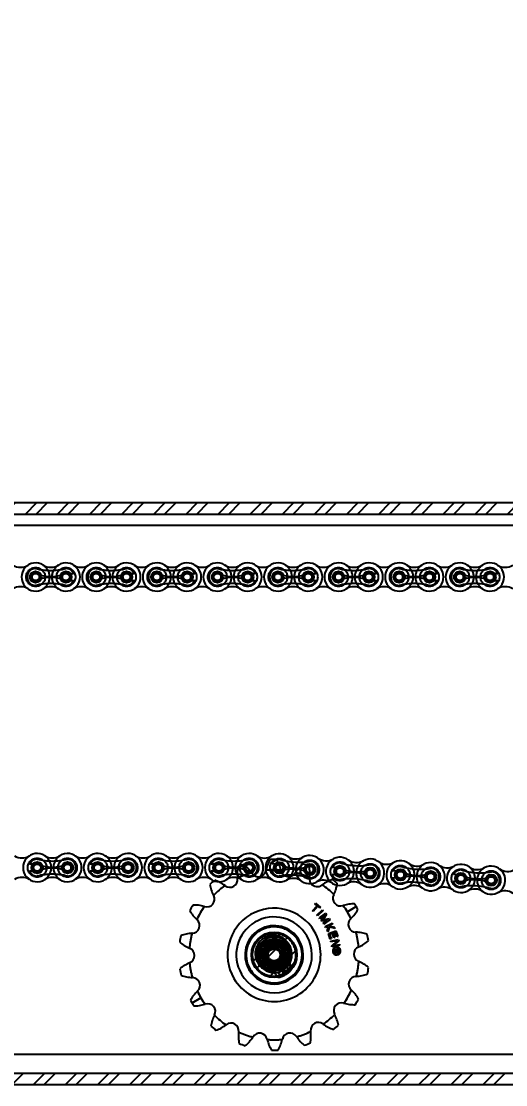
# Model space of a CAD drawing. Header units: metres. Extents: x 0 to 21025, y 0 to 14850.
# Drawn here: x 5934.5 to 6137.6, y 6190.9 to 6636.7 of the extents above; entities that cross this region are included whole.
import ezdxf

# ---------------------------------------------------------------- set-up
doc = ezdxf.new("R2010")
doc.units = ezdxf.units.M
doc.header["$LTSCALE"] = 25
doc.linetypes.add('HIDDEN2', pattern=[4.7625, 3.175, -1.5875])
for name, color, linetype in [('18_COTAS', 7, 'Continuous'), ('SDM', 7, 'Continuous'), ('SHA', 7, 'Continuous'), ('SL4', 4, 'Continuous'), ('ST1', 7, 'HIDDEN2')]:
    doc.layers.add(name, color=color, linetype=linetype)
doc.styles.add('ROMANS', font='ROMANS.SHX')
doc.dimstyles.new('25___1-25', dxfattribs={"dimscale": 25, "dimtxt": 2.5, "dimasz": 2, "dimexe": 1.5, "dimexo": 1, "dimgap": 0.5, "dimtad": 1, "dimzin": 12, "dimtxsty": 'ROMANS', "dimcen": 0, "dimclrd": 256, "dimclre": 256, "dimclrt": 3, "dimazin": 3, "dimtfac": 1, "dimtmove": 0, "dimatfit": 0, "dimfxl": 1, "dimlwd": -1, "dimlwe": -1, "dimarcsym": 0})
pattern_1 = [(45, (-2913.5705, 2928.034), (-6.735192, 6.735192), []), (45, (-2909.08, 2928.034), (-6.735192, 6.735192), [])]

# ---------------------------------------------------------------- blocks, each defined once
blk = doc.blocks.new('*D13')
at = {"layer": '18_COTAS', "transparency": 16777216}
for p, q in [((2083.56, 6357.87), (2083.56, 7037.95)), ((6382.51, 6357.87), (6382.51, 7037.95)), ((2133.56, 7000.45), (6332.51, 7000.45))]:
    blk.add_line(p, q, dxfattribs=at)
for points in [[(2133.56, 7008.78), (2133.56, 6992.11), (2083.56, 7000.45)], [(6332.51, 7008.78), (6332.51, 6992.11), (6382.51, 7000.45)]]:
    blk.add_solid(points, dxfattribs=at)
at = {"layer": 'Defpoints', "color": 0, "transparency": 16777216}
for p in [(6382.51, 7000.45), (2083.56, 6332.87), (6382.51, 6332.87)]:
    blk.add_point(p, dxfattribs=at)
at = {"layer": '18_COTAS', "color": 3, "transparency": 16777216, "insert": (4233.04, 7050.15), "char_height": 62.5, "attachment_point": 5, "style": 'ROMANS'}
blk.add_mtext('4298,95', dxfattribs=at)

msp = doc.modelspace()

# ---------------------------------------------------------------- hatches: boundary and pattern name
at = {"layer": 'SHA'}
h = msp.add_hatch(dxfattribs=at)
h.set_pattern_fill('ANSI32', color=256, style=0)
h.set_pattern_definition(pattern_1)
h.paths.add_polyline_path([(6540.514, 6434.865), (5540.514, 6434.865), (5540.514, 6430.103), (6540.514, 6430.103)], flags=0)
h = msp.add_hatch(dxfattribs=at)
h.set_pattern_fill('ANSI32', color=256, style=0)
h.set_pattern_definition(pattern_1)
edge = h.paths.add_edge_path(flags=0)
edge.add_arc((6040.514, 6245.305), 9.525, 0, 360)
h = msp.add_hatch(dxfattribs=at)
h.set_pattern_fill('ANSI32', color=256, style=0)
h.set_pattern_definition(pattern_1)
h.paths.add_polyline_path([(5540.514, 6190.865), (6540.514, 6190.865), (6540.514, 6195.628), (5540.514, 6195.628)], flags=0)

# ---------------------------------------------------------------- linework, layer by layer
at = {"layer": 'SL4'}
for p, q in [((5540.514, 6434.865), (6540.514, 6434.865)), ((5540.514, 6430.103), (6540.514, 6430.103)), ((6203.892, 6425.34), (5540.514, 6425.34)), ((6025.409, 6277.55), (6025.177, 6277.44)), ((6056.568, 6263.721), (6058.516, 6265.917)), ((6056.868, 6263.455), (6056.568, 6263.721)), ((6058.816, 6265.651), (6056.868, 6263.455)), ((6057.641, 6266.692), (6057.913, 6266.999)), ((6058.516, 6265.917), (6057.641, 6266.692)), ((6057.913, 6266.999), (6059.961, 6265.184)), ((6058.387, 6261.962), (6060.854, 6264.222)), ((6061.125, 6263.926), (6058.658, 6261.666)), ((6059.689, 6264.877), (6058.816, 6265.651)), ((6059.961, 6265.184), (6059.689, 6264.877)), ((6060.854, 6264.222), (6061.125, 6263.926)), ((6071.221, 6263.332), (6074.958, 6265.525)), ((6058.658, 6261.666), (6058.387, 6261.962)), ((6059.487, 6260.774), (6062.21, 6262.719)), ((6059.72, 6260.448), (6059.487, 6260.774)), ((6061.569, 6261.766), (6059.72, 6260.448)), ((6060.384, 6259.518), (6061.569, 6261.766)), ((6060.41, 6259.482), (6060.384, 6259.518)), ((6062.921, 6259.872), (6060.41, 6259.482)), ((6061.074, 6258.552), (6062.921, 6259.872)), ((6062.444, 6262.391), (6061.12, 6260.016)), ((6061.12, 6260.016), (6063.796, 6260.497)), ((6064.027, 6260.174), (6061.304, 6258.229)), ((6062.21, 6262.719), (6062.444, 6262.391)), ((6063.796, 6260.497), (6064.027, 6260.174)), ((6061.304, 6258.229), (6061.074, 6258.552)), ((6061.914, 6257.154), (6064.918, 6258.627)), ((6062.09, 6256.794), (6061.914, 6257.154)), ((6063.075, 6257.277), (6062.09, 6256.794)), ((6062.776, 6255.394), (6063.341, 6257.199)), ((6062.995, 6254.947), (6062.776, 6255.394)), ((6063.67, 6257.102), (6062.995, 6254.947)), ((6063.341, 6257.199), (6063.075, 6257.277)), ((6063.283, 6254.245), (6066.454, 6255.31)), ((6065.094, 6258.267), (6063.564, 6257.517)), ((6063.564, 6257.517), (6065.78, 6256.867)), ((6065.999, 6256.42), (6063.67, 6257.102)), ((6064.918, 6258.627), (6065.094, 6258.267)), ((6066.193, 6254.799), (6065.253, 6254.483)), ((6065.78, 6256.867), (6065.999, 6256.42)), ((6066.848, 6252.849), (6066.193, 6254.799)), ((6066.454, 6255.31), (6067.237, 6252.98)), ((6051.048, 6251.489), (6050.627, 6251.242)), ((6064.065, 6251.915), (6063.283, 6254.245)), ((6064.864, 6254.352), (6063.8, 6253.995)), ((6063.8, 6253.995), (6064.454, 6252.046)), ((6064.454, 6252.046), (6064.065, 6251.915)), ((6064.281, 6251.092), (6067.567, 6251.718)), ((6064.356, 6250.698), (6064.281, 6251.092)), ((6067.007, 6251.203), (6064.356, 6250.698)), ((6064.656, 6249.124), (6067.007, 6251.203)), ((6065.518, 6252.403), (6064.864, 6254.352)), ((6067.656, 6251.255), (6065.232, 6249.18)), ((6065.253, 6254.483), (6065.907, 6252.534)), ((6065.907, 6252.534), (6065.518, 6252.403)), ((6067.237, 6252.98), (6066.848, 6252.849)), ((6067.567, 6251.718), (6067.656, 6251.255)), ((6064.741, 6248.678), (6064.656, 6249.124)), ((6068.027, 6249.307), (6064.741, 6248.678)), ((6065.232, 6249.18), (6067.952, 6249.701)), ((6065.728, 6247.48), (6067.677, 6247.654)), ((6065.757, 6247.152), (6065.728, 6247.48)), ((6066.595, 6247.227), (6065.757, 6247.152)), ((6065.786, 6246.442), (6066.619, 6246.958)), ((6065.821, 6246.045), (6065.786, 6246.442)), ((6066.696, 6246.587), (6065.821, 6246.045)), ((6066.619, 6246.958), (6066.595, 6247.227)), ((6067.394, 6247.31), (6066.906, 6247.266)), ((6066.906, 6247.266), (6066.945, 6246.825)), ((6067.207, 6246.602), (6067.235, 6246.291)), ((6067.243, 6246.292), (6067.216, 6246.603)), ((6067.433, 6246.875), (6067.394, 6247.31)), ((6067.677, 6247.654), (6067.741, 6246.929)), ((6067.952, 6249.701), (6068.027, 6249.307)), ((6030.402, 6239.369), (6029.98, 6239.121)), ((6006.071, 6225.085), (6009.807, 6227.279)), ((5540.514, 6203.628), (6540.514, 6203.628)), ((6540.514, 6195.628), (5540.514, 6195.628)), ((6540.514, 6190.865), (5540.514, 6190.865))]:
    msp.add_line(p, q, dxfattribs=at)
for centre, radius in [((5940.528, 6403.705), 2.398), ((5953.228, 6403.705), 2.398), ((5965.928, 6403.705), 2.398), ((5978.628, 6403.705), 2.398), ((5991.328, 6403.705), 2.399), ((6004.028, 6403.705), 2.399), ((6016.728, 6403.705), 2.399), ((6029.428, 6403.705), 2.399), ((6042.128, 6403.705), 2.398), ((6054.828, 6403.705), 2.398), ((6067.528, 6403.705), 2.398), ((6080.228, 6403.705), 2.398), ((6092.928, 6403.705), 2.399), ((6105.628, 6403.705), 2.398), ((6118.328, 6403.705), 2.399), ((6131.028, 6403.705), 2.399), ((5941.167, 6281.87), 2.398), ((5953.867, 6281.87), 2.398), ((5966.567, 6281.87), 2.398), ((5979.267, 6281.87), 2.399), ((5991.967, 6281.87), 2.399), ((6004.667, 6281.87), 2.398), ((6017.367, 6281.87), 2.398), ((6030.067, 6281.87), 2.399), ((6042.767, 6281.801), 2.398), ((6055.445, 6281.059), 2.398), ((6068.124, 6280.316), 2.399), ((6080.802, 6279.574), 2.398), ((6093.48, 6278.831), 2.398), ((6106.158, 6278.089), 2.398), ((6118.837, 6277.346), 2.398), ((6131.515, 6276.604), 2.398), ((6040.514, 6245.305), 9.525)]:
    msp.add_circle(centre, radius, dxfattribs=at)
for centre, radius, start, end in [((5934.178, 6413.698), 5.92, 237.56669, 302.43331), ((5940.528, 6403.705), 5.92, 57.56669, 302.43331), ((5946.878, 6413.698), 5.92, 237.56669, 302.43331), ((5953.228, 6403.705), 5.92, 237.56669, 122.43331), ((5959.578, 6413.698), 5.92, 237.56669, 302.43331), ((5965.928, 6403.705), 5.92, 57.56669, 302.43331), ((5972.278, 6413.698), 5.92, 237.56669, 302.43331), ((5978.628, 6403.705), 5.92, 237.56669, 122.43331), ((5984.978, 6413.698), 5.92, 237.56669, 302.43331), ((5991.328, 6403.705), 5.92, 57.56669, 302.43331), ((5997.678, 6413.698), 5.92, 237.56669, 302.43331), ((6004.028, 6403.705), 5.92, 237.56669, 122.43331), ((6010.378, 6413.698), 5.92, 237.56669, 302.43331), ((6016.728, 6403.705), 5.92, 57.56669, 302.43331), ((6023.078, 6413.698), 5.92, 237.56669, 302.43331), ((6029.428, 6403.705), 5.92, 237.56669, 122.43331), ((6035.778, 6413.698), 5.92, 237.56669, 302.43331), ((6042.128, 6403.705), 5.92, 57.56669, 302.43331), ((6048.478, 6413.698), 5.92, 237.56669, 302.43331), ((6054.828, 6403.705), 5.92, 237.56669, 122.43331), ((6061.178, 6413.698), 5.92, 237.56669, 302.43331), ((6067.528, 6403.705), 5.92, 57.56669, 302.43331), ((6073.878, 6413.698), 5.92, 237.56669, 302.43331), ((6080.228, 6403.705), 5.92, 237.56669, 122.43331), ((6086.578, 6413.698), 5.92, 237.56669, 302.43331), ((6092.928, 6403.705), 5.92, 57.56669, 302.43331), ((6099.278, 6413.698), 5.92, 237.56669, 302.43331), ((6105.628, 6403.705), 5.92, 237.56669, 122.43331), ((6111.978, 6413.698), 5.92, 237.56669, 302.43331), ((6118.328, 6403.705), 5.92, 57.56669, 302.43331), ((6124.678, 6413.698), 5.92, 237.56669, 302.43331), ((6131.028, 6403.705), 5.92, 237.56669, 122.43331), ((6137.378, 6413.698), 5.92, 237.56669, 302.43331), ((5934.178, 6393.712), 5.92, 57.56669, 122.43331), ((5946.878, 6393.712), 5.92, 57.56669, 122.43331), ((5959.578, 6393.712), 5.92, 57.56669, 122.43331), ((5972.278, 6393.712), 5.92, 57.56669, 122.43331), ((5984.978, 6393.712), 5.92, 57.56669, 122.43331), ((5997.678, 6393.712), 5.92, 57.56669, 122.43331), ((6010.378, 6393.712), 5.92, 57.56669, 122.43331), ((6023.078, 6393.712), 5.92, 57.56669, 122.43331), ((6035.778, 6393.712), 5.92, 57.56669, 122.43331), ((6048.478, 6393.712), 5.92, 57.56669, 122.43331), ((6061.178, 6393.712), 5.92, 57.56669, 122.43331), ((6073.878, 6393.712), 5.92, 57.56669, 122.43331), ((6086.578, 6393.712), 5.92, 57.56669, 122.43331), ((6099.278, 6393.712), 5.92, 57.56669, 122.43331), ((6111.978, 6393.712), 5.92, 57.56669, 122.43331), ((6124.678, 6393.712), 5.92, 57.56669, 122.43331), ((6137.378, 6393.712), 5.92, 57.56669, 122.43331), ((5934.817, 6291.863), 5.92, 237.56669, 302.43331), ((5941.167, 6281.87), 5.92, 57.56669, 302.43331), ((5947.517, 6291.863), 5.92, 237.56669, 302.43331), ((5953.867, 6281.87), 5.92, 237.56669, 122.43331), ((5960.217, 6291.863), 5.92, 237.56669, 302.43331), ((5966.567, 6281.87), 5.92, 57.56669, 302.43331), ((5972.917, 6291.863), 5.92, 237.56669, 302.43331), ((5979.267, 6281.87), 5.92, 237.56669, 122.43331), ((5985.617, 6291.863), 5.92, 237.56669, 302.43331), ((5991.967, 6281.87), 5.92, 57.56669, 302.43331), ((5998.317, 6291.863), 5.92, 237.56669, 302.43331), ((6004.667, 6281.87), 5.92, 237.56669, 122.43331), ((6011.017, 6291.863), 5.92, 237.56669, 302.43331), ((6017.367, 6281.87), 5.92, 57.56669, 302.43331), ((6023.717, 6291.863), 5.92, 237.56669, 302.43331), ((6030.067, 6281.87), 5.92, 237.56669, 122.43331), ((6036.472, 6291.829), 5.92, 237.25409, 302.12071), ((6042.767, 6281.801), 5.92, 54.21502, 299.08164), ((6049.69, 6291.406), 5.92, 234.21502, 299.08164), ((6055.445, 6281.059), 5.92, 234.21502, 119.08164), ((6062.369, 6290.663), 5.92, 234.21502, 299.08164), ((6068.124, 6280.316), 5.92, 54.21502, 299.08164), ((6075.047, 6289.921), 5.92, 234.21502, 299.08164), ((6080.802, 6279.574), 5.92, 234.21502, 119.08164), ((6087.725, 6289.178), 5.92, 234.21502, 299.08164), ((6093.48, 6278.831), 5.92, 54.21502, 299.08164), ((6100.404, 6288.436), 5.92, 234.21502, 299.08164), ((6106.158, 6278.089), 5.92, 234.21502, 119.08164), ((6113.082, 6287.693), 5.92, 234.21502, 299.08164), ((6118.837, 6277.346), 5.92, 54.21502, 299.08164), ((6125.76, 6286.951), 5.92, 234.21502, 299.08164), ((6131.515, 6276.604), 5.92, 234.21502, 119.08164), ((6138.438, 6286.208), 5.92, 234.21502, 299.08164), ((5934.817, 6271.877), 5.92, 57.56669, 122.43331), ((5947.517, 6271.877), 5.92, 57.56669, 122.43331), ((5960.217, 6271.877), 5.92, 57.56669, 122.43331), ((5972.917, 6271.877), 5.92, 57.56669, 122.43331), ((5985.617, 6271.877), 5.92, 57.56669, 122.43331), ((5998.317, 6271.877), 5.92, 57.56669, 122.43331), ((6011.017, 6271.877), 5.92, 57.56669, 122.43331), ((6021.987, 6276.866), 3.238, 232.91482, 7.91482), ((6023.717, 6271.877), 5.92, 57.56669, 122.43331), ((6040.437, 6279.431), 15.39, 187.43251, 187.91482), ((6036.363, 6271.843), 5.92, 57.25409, 122.12071), ((6048.522, 6271.454), 5.92, 54.21502, 119.08164), ((6040.514, 6245.305), 39.94, 129.07939, 132.38278), ((6040.514, 6245.305), 35.607, 125.31548, 135.51416), ((6010.754, 6262.005), 15.39, 52.91482, 53.39713), ((6058.583, 6277.131), 3.238, 217.36996, 307.91482), ((6061.2, 6270.711), 5.92, 54.21502, 119.08164), ((6070.03, 6262.435), 15.39, 127.43251, 127.91482), ((6040.514, 6245.305), 35.607, 45.31548, 55.51416), ((6073.879, 6269.969), 5.92, 54.21502, 119.08164), ((6086.557, 6269.226), 5.92, 54.21502, 119.08164), ((6099.235, 6268.484), 5.92, 54.21502, 119.08164), ((6111.913, 6267.741), 5.92, 54.21502, 119.08164), ((6124.592, 6266.999), 5.92, 54.21502, 119.08164), ((6012.31, 6268.626), 3.238, 252.91482, 27.91482), ((6028.77, 6277.347), 15.39, 207.43251, 207.91482), ((6068.378, 6269.032), 3.238, 152.91482, 287.91482), ((6051.793, 6277.514), 15.39, 332.91482, 333.39713), ((6137.27, 6266.256), 5.92, 54.21502, 119.08164), ((6040.514, 6245.305), 39.94, 148.44686, 152.38278), ((6040.514, 6245.305), 35.607, 145.31548, 155.51416), ((6006.837, 6250.82), 15.39, 72.91482, 73.39713), ((6040.514, 6245.305), 19.544, 30.41482, 210.41482), ((6074.108, 6251.307), 15.39, 107.43251, 107.91482), ((6040.514, 6245.305), 35.607, 30.41482, 35.51416), ((6040.514, 6245.305), 39.94, 30.41482, 32.38278), ((6040.514, 6245.305), 39.94, 28.44686, 30.41482), ((6006.034, 6257.573), 3.238, 272.91482, 47.91482), ((6018.52, 6271.398), 15.39, 227.43251, 227.91482), ((6040.514, 6245.305), 15.879, 30.41482, 210.41482), ((6040.514, 6245.305), 35.607, 25.31548, 30.41482), ((6074.813, 6258.071), 3.238, 132.91482, 267.91482), ((6062.128, 6271.714), 15.39, 312.91482, 313.39713), ((6040.514, 6245.305), 19.544, 210.41482, 30.41482), ((6040.514, 6245.305), 12.215, 30.41482, 210.41482), ((6040.514, 6245.305), 11.726, 30.41482, 210.41482), ((6074.135, 6239.455), 15.39, 87.43251, 87.91482), ((6040.514, 6245.305), 35.607, 5.31548, 15.51416), ((6040.514, 6245.305), 39.94, 168.44686, 172.38278), ((6040.514, 6245.305), 35.607, 165.31548, 175.51416), ((6006.982, 6238.969), 15.39, 92.91482, 93.39713), ((6040.514, 6245.305), 15.879, 210.41482, 30.41482), ((6040.514, 6245.305), 12.215, 210.41482, 30.41482), ((6040.514, 6245.305), 11.726, 210.41482, 30.41482), ((6040.514, 6245.305), 39.94, 8.44686, 12.38278), ((6010.922, 6262.302), 15.39, 247.43251, 247.91482), ((6003.918, 6245.04), 3.238, 292.91482, 67.91482), ((6066.738, 6246.924), 1.673, 120.41482, 300.41482), ((6066.738, 6246.924), 1.339, 120.41482, 300.41482), ((6066.738, 6246.924), 1.673, 300.41482, 120.41482), ((6066.738, 6246.924), 1.339, 300.41482, 120.41482), ((6067.189, 6246.847), 0.558, 207.79535, 274.64467), ((6067.189, 6246.847), 0.245, 185.11029, 274.05708), ((6067.189, 6246.847), 0.245, 276.11159, 6.44141), ((6067.189, 6246.847), 0.558, 275.54053, 8.48936), ((6077.11, 6245.57), 3.238, 112.91482, 247.91482), ((6069.857, 6262.729), 15.39, 292.91482, 293.39713), ((6011.171, 6227.882), 15.39, 112.91482, 113.39713), ((6040.514, 6245.305), 35.607, 185.31548, 195.51416), ((6040.514, 6245.305), 35.607, 345.31548, 355.51416), ((6070.106, 6228.309), 15.39, 67.43251, 67.91482), ((6040.514, 6245.305), 39.94, 188.44686, 192.38278), ((6040.514, 6245.305), 39.94, 348.44686, 352.38278), ((6006.893, 6251.156), 15.39, 267.43251, 267.91482), ((6006.216, 6232.54), 3.238, 312.91482, 87.91482), ((6074.994, 6233.038), 3.238, 92.91482, 227.91482), ((6074.047, 6251.642), 15.39, 272.91482, 273.39713), ((6018.9, 6218.897), 15.39, 132.91482, 133.39713), ((6040.514, 6245.305), 35.607, 205.31548, 210.41482), ((6040.514, 6245.305), 35.607, 325.31548, 335.51416), ((6062.509, 6219.213), 15.39, 47.43251, 47.91482), ((6040.514, 6245.305), 39.94, 208.44686, 210.41482), ((6040.514, 6245.305), 39.94, 210.41482, 212.38278), ((6040.514, 6245.305), 35.607, 210.41482, 215.51416), ((6006.92, 6239.304), 15.39, 287.43251, 287.91482), ((6012.65, 6221.579), 3.238, 332.91482, 107.91482), ((6068.719, 6221.985), 3.238, 72.91482, 207.91482), ((6074.192, 6239.791), 15.39, 252.91482, 253.39713), ((6040.514, 6245.305), 39.94, 328.44686, 332.38278), ((6029.236, 6213.097), 15.39, 152.91482, 153.39713), ((6040.514, 6245.305), 35.607, 225.31548, 235.51416), ((6040.514, 6245.305), 35.607, 305.31548, 315.51416), ((6052.258, 6213.264), 15.39, 27.43251, 27.91482), ((6040.514, 6245.305), 39.94, 228.44686, 232.38278), ((6010.999, 6228.176), 15.39, 307.43251, 307.91482), ((6022.446, 6213.48), 3.238, 352.91482, 127.91482), ((6059.042, 6213.745), 3.238, 52.91482, 187.91482), ((6070.275, 6228.605), 15.39, 232.91482, 233.39713), ((6040.514, 6245.305), 39.94, 308.44686, 312.38278), ((6040.932, 6211.182), 15.39, 172.91482, 173.39713), ((6040.514, 6245.305), 35.607, 245.31548, 255.51416), ((6018.637, 6219.114), 15.39, 327.43251, 327.91482), ((6034.42, 6209.219), 3.238, 12.91482, 147.91482), ((6028.914, 6213.211), 15.39, 347.43251, 347.91482), ((6047.13, 6209.311), 3.238, 32.91482, 167.91482), ((6062.768, 6219.434), 15.39, 212.91482, 213.39713), ((6040.514, 6245.305), 35.607, 285.31548, 295.51416), ((6040.591, 6211.18), 15.39, 7.43251, 7.91482), ((6040.514, 6245.305), 39.94, 248.44686, 252.38278), ((6052.577, 6213.383), 15.39, 192.91482, 193.39713), ((6040.514, 6245.305), 35.607, 265.31548, 275.51416), ((6040.514, 6245.305), 39.94, 288.44686, 292.38278), ((6040.514, 6245.305), 39.94, 268.44686, 272.38278)]:
    msp.add_arc(centre, radius, start, end, dxfattribs=at)
for points, knots in [([(6013.591, 6274.807), (6013.751, 6274.032), (6014.07, 6272.483), (6014.764, 6270.999), (6015.111, 6270.257)], [0, 0, 0, 0, 0.5001333, 1, 1, 1, 1]), ([(6019.93, 6274.36), (6019.258, 6274.833), (6018.298, 6275.507), (6017.25, 6275.925), (6016.935, 6276.05)], [0, 0, 0, 0, 0.7004594, 1, 1, 1, 1]), ([(6063.249, 6276.212), (6063.071, 6276.137), (6062.165, 6275.752), (6061.339, 6275.144), (6060.675, 6274.655)], [0, 0, 0, 0, 0.19608366, 1, 1, 1, 1]), ([(6065.553, 6270.622), (6065.894, 6271.367), (6066.481, 6272.65), (6066.745, 6273.984), (6066.855, 6274.543)], [0, 0, 0, 0, 0.5811807, 1, 1, 1, 1]), ([(6005.125, 6263.82), (6005.54, 6263.146), (6006.37, 6261.799), (6007.53, 6260.642), (6008.109, 6260.063)], [0, 0, 0, 0, 0.5003717, 1, 1, 1, 1]), ([(6011.234, 6265.568), (6010.441, 6265.769), (6008.853, 6266.172), (6007.271, 6266.194), (6006.479, 6266.205)], [0, 0, 0, 0, 0.4994786, 1, 1, 1, 1]), ([(6074.243, 6266.696), (6073.452, 6266.673), (6071.871, 6266.628), (6070.288, 6266.203), (6069.498, 6265.99)], [0, 0, 0, 0, 0.5001332, 1, 1, 1, 1]), ([(6072.702, 6260.531), (6073.273, 6261.117), (6074.415, 6262.291), (6075.226, 6263.65), (6075.632, 6264.33)], [0, 0, 0, 0, 0.4990977, 1, 1, 1, 1]), ([(6079.525, 6253.87), (6078.773, 6254.12), (6077.272, 6254.618), (6075.64, 6254.759), (6074.824, 6254.829)], [0, 0, 0, 0, 0.5005334, 1, 1, 1, 1]), ([(6000.927, 6250.6), (6001.548, 6250.108), (6002.788, 6249.126), (6004.274, 6248.435), (6005.016, 6248.09)], [0, 0, 0, 0, 0.5005125, 1, 1, 1, 1]), ([(6006.07, 6254.332), (6005.256, 6254.249), (6003.626, 6254.085), (6002.131, 6253.565), (6001.383, 6253.304)], [0, 0, 0, 0, 0.499464, 1, 1, 1, 1]), ([(6075.968, 6248.604), (6076.705, 6248.96), (6078.18, 6249.672), (6079.407, 6250.671), (6080.021, 6251.172)], [0, 0, 0, 0, 0.4991241, 1, 1, 1, 1]), ([(6005.06, 6242.007), (6004.323, 6241.651), (6002.848, 6240.939), (6001.622, 6239.939), (6001.007, 6239.438)], [0, 0, 0, 0, 0.4991241, 1, 1, 1, 1]), ([(6080.102, 6240.011), (6079.481, 6240.503), (6078.24, 6241.484), (6076.755, 6242.175), (6076.013, 6242.52)], [0, 0, 0, 0, 0.5005125, 1, 1, 1, 1]), ([(6001.503, 6236.741), (6002.255, 6236.491), (6003.756, 6235.993), (6005.389, 6235.852), (6006.204, 6235.781)], [0, 0, 0, 0, 0.5005336, 1, 1, 1, 1]), ([(6074.959, 6236.279), (6075.773, 6236.361), (6077.403, 6236.526), (6078.897, 6237.046), (6079.645, 6237.306)], [0, 0, 0, 0, 0.499464, 1, 1, 1, 1]), ([(6008.326, 6230.079), (6007.756, 6229.494), (6006.613, 6228.32), (6005.802, 6226.961), (6005.397, 6226.28)], [0, 0, 0, 0, 0.4990975, 1, 1, 1, 1]), ([(6075.904, 6226.791), (6075.488, 6227.465), (6074.658, 6228.812), (6073.499, 6229.969), (6072.919, 6230.547)], [0, 0, 0, 0, 0.5003717, 1, 1, 1, 1]), ([(6006.785, 6223.915), (6007.576, 6223.937), (6009.158, 6223.982), (6010.74, 6224.408), (6011.531, 6224.621)], [0, 0, 0, 0, 0.5001332, 1, 1, 1, 1]), ([(6069.794, 6225.043), (6070.587, 6224.841), (6072.175, 6224.439), (6073.757, 6224.416), (6074.549, 6224.405)], [0, 0, 0, 0, 0.4994786, 1, 1, 1, 1]), ([(6015.475, 6219.989), (6015.139, 6219.243), (6014.467, 6217.749), (6014.17, 6216.194), (6014.021, 6215.417)], [0, 0, 0, 0, 0.4994593, 1, 1, 1, 1]), ([(6067.437, 6215.803), (6067.277, 6216.578), (6066.958, 6218.128), (6066.264, 6219.612), (6065.917, 6220.354)], [0, 0, 0, 0, 0.5001333, 1, 1, 1, 1]), ([(6016.135, 6213.669), (6016.871, 6213.96), (6018.342, 6214.544), (6019.683, 6215.485), (6020.353, 6215.955)], [0, 0, 0, 0, 0.5001515, 1, 1, 1, 1]), ([(6061.098, 6216.25), (6061.775, 6215.79), (6063.129, 6214.868), (6064.608, 6214.306), (6065.348, 6214.025)], [0, 0, 0, 0, 0.4994185, 1, 1, 1, 1]), ([(6025.644, 6212.952), (6025.583, 6212.136), (6025.463, 6210.502), (6025.715, 6208.94), (6025.842, 6208.158)], [0, 0, 0, 0, 0.49948, 1, 1, 1, 1]), ([(6028.426, 6207.239), (6029.018, 6207.765), (6030.2, 6208.816), (6031.139, 6210.159), (6031.607, 6210.83)], [0, 0, 0, 0, 0.5005288, 1, 1, 1, 1]), ([(6049.919, 6210.962), (6050.397, 6210.299), (6051.355, 6208.97), (6052.552, 6207.936), (6053.152, 6207.418)], [0, 0, 0, 0, 0.4990977, 1, 1, 1, 1]), ([(6055.723, 6208.374), (6055.838, 6209.157), (6056.068, 6210.723), (6055.924, 6212.355), (6055.852, 6213.17)], [0, 0, 0, 0, 0.5002609, 1, 1, 1, 1]), ([(6037.606, 6209.817), (6037.829, 6209.029), (6038.274, 6207.453), (6039.045, 6206.071), (6039.432, 6205.38)], [0, 0, 0, 0, 0.4994271, 1, 1, 1, 1]), ([(6042.175, 6205.4), (6042.551, 6206.097), (6043.302, 6207.489), (6043.725, 6209.072), (6043.936, 6209.863)], [0, 0, 0, 0, 0.500514, 1, 1, 1, 1])]:
    msp.add_open_spline(points, degree=3, knots=knots, dxfattribs=at)
at = {"layer": 'ST1'}
for p, q in [((6540.514, 6425.34), (5540.514, 6425.34)), ((5954.335, 6405.181), (5956.459, 6405.181)), ((5954.335, 6402.229), (5956.459, 6402.229)), ((5979.735, 6405.181), (5981.859, 6405.181)), ((5979.735, 6402.229), (5981.859, 6402.229)), ((6005.135, 6405.181), (6007.259, 6405.181)), ((6005.135, 6402.229), (6007.259, 6402.229)), ((6030.535, 6405.181), (6032.659, 6405.181)), ((6030.535, 6402.229), (6032.659, 6402.229)), ((6055.935, 6405.181), (6058.059, 6405.181)), ((6055.935, 6402.229), (6058.059, 6402.229)), ((6081.335, 6405.181), (6083.459, 6405.181)), ((6081.335, 6402.229), (6083.459, 6402.229)), ((6106.735, 6405.181), (6108.859, 6405.181)), ((6106.735, 6402.229), (6108.859, 6402.229)), ((6132.135, 6405.181), (6134.259, 6405.181)), ((6132.135, 6402.229), (6134.259, 6402.229)), ((5940.06, 6283.346), (5937.937, 6283.346)), ((5965.46, 6283.346), (5963.336, 6283.346)), ((5990.86, 6283.346), (5988.736, 6283.346)), ((6016.26, 6283.346), (6014.136, 6283.346)), ((6041.748, 6283.339), (6039.628, 6283.463)), ((6067.105, 6281.854), (6064.985, 6281.978)), ((5940.06, 6280.394), (5937.937, 6280.394)), ((5965.46, 6280.394), (5963.336, 6280.394)), ((5990.86, 6280.394), (5988.736, 6280.394)), ((6016.26, 6280.394), (6014.136, 6280.394)), ((6041.576, 6280.392), (6039.455, 6280.516)), ((6064.893, 6276.942), (6063.249, 6276.212)), ((6066.932, 6278.907), (6064.812, 6279.031)), ((6092.289, 6277.422), (6090.169, 6277.546)), ((6092.461, 6280.369), (6090.341, 6280.493)), ((6117.818, 6278.884), (6115.698, 6279.008)), ((6016.935, 6276.05), (6015.68, 6276.586)), ((6066.855, 6274.543), (6067.007, 6275.194)), ((6117.645, 6275.937), (6115.525, 6276.061)), ((6074.958, 6265.525), (6071.221, 6263.332)), ((6039.25, 6250.939), (6042.005, 6250.078)), ((6050.627, 6251.242), (6051.048, 6251.489)), ((6035.003, 6247.027), (6037.126, 6248.983)), ((6046.363, 6248.084), (6047.245, 6248.504)), ((6047.245, 6248.504), (6046.363, 6248.084)), ((6033.783, 6242.107), (6034.666, 6242.526)), ((6034.666, 6242.526), (6033.783, 6242.107)), ((6046.025, 6243.584), (6043.902, 6241.628)), ((6029.98, 6239.121), (6030.402, 6239.369)), ((6041.779, 6239.672), (6039.023, 6240.533)), ((6041.059, 6237.274), (6041.884, 6236.215)), ((6045.157, 6236.903), (6043.513, 6239.879)), ((6043.791, 6240.042), (6045.588, 6237.156)), ((6047.784, 6239.678), (6047.261, 6240.915)), ((6009.807, 6227.279), (6006.071, 6225.085)), ((5540.514, 6203.628), (6540.514, 6203.628))]:
    msp.add_line(p, q, dxfattribs=at)
at = {"layer": 'ST1', "flags": 128}
msp.add_lwpolyline([(6015.336, 6276.31), (6015.412, 6276.371), (6015.68, 6276.586)], dxfattribs=at)
at = {"layer": 'ST1'}
for centre, radius in [((5940.528, 6403.705), 3.96), ((5953.228, 6403.705), 3.96), ((5965.928, 6403.705), 3.96), ((5978.628, 6403.705), 3.96), ((5991.328, 6403.705), 3.96), ((6004.028, 6403.705), 3.96), ((6016.728, 6403.705), 3.96), ((6029.428, 6403.705), 3.96), ((6042.128, 6403.705), 3.96), ((6054.828, 6403.705), 3.96), ((6067.528, 6403.705), 3.96), ((6080.228, 6403.705), 3.96), ((6092.928, 6403.705), 3.96), ((6105.628, 6403.705), 3.96), ((6118.328, 6403.705), 3.96), ((6131.028, 6403.705), 3.96), ((5940.528, 6403.705), 1.845), ((5940.528, 6403.705), 1.476), ((5953.228, 6403.705), 1.845), ((5953.228, 6403.705), 1.476), ((5965.928, 6403.705), 1.845), ((5965.928, 6403.705), 1.476), ((5978.628, 6403.705), 1.845), ((5978.628, 6403.705), 1.476), ((5991.328, 6403.705), 1.845), ((5991.328, 6403.705), 1.476), ((6004.028, 6403.705), 1.845), ((6004.028, 6403.705), 1.476), ((6016.728, 6403.705), 1.845), ((6016.728, 6403.705), 1.476), ((6029.428, 6403.705), 1.845), ((6029.428, 6403.705), 1.476), ((6042.128, 6403.705), 1.845), ((6042.128, 6403.705), 1.476), ((6054.828, 6403.705), 1.845), ((6054.828, 6403.705), 1.476), ((6067.528, 6403.705), 1.845), ((6067.528, 6403.705), 1.476), ((6080.228, 6403.705), 1.845), ((6080.228, 6403.705), 1.476), ((6092.928, 6403.705), 1.845), ((6092.928, 6403.705), 1.476), ((6105.628, 6403.705), 1.845), ((6105.628, 6403.705), 1.476), ((6118.328, 6403.705), 1.845), ((6118.328, 6403.705), 1.476), ((6131.028, 6403.705), 1.845), ((6131.028, 6403.705), 1.476), ((5941.167, 6281.87), 3.96), ((5953.867, 6281.87), 3.96), ((5966.567, 6281.87), 3.96), ((5979.267, 6281.87), 3.96), ((5991.967, 6281.87), 3.96), ((6004.667, 6281.87), 3.96), ((6017.367, 6281.87), 3.96), ((6030.067, 6281.87), 3.96), ((6042.767, 6281.801), 3.96), ((5941.167, 6281.87), 1.845), ((5941.167, 6281.87), 1.476), ((5953.867, 6281.87), 1.845), ((5953.867, 6281.87), 1.476), ((5966.567, 6281.87), 1.845), ((5966.567, 6281.87), 1.476), ((5979.267, 6281.87), 1.845), ((5979.267, 6281.87), 1.476), ((5991.967, 6281.87), 1.845), ((5991.967, 6281.87), 1.476), ((6004.667, 6281.87), 1.845), ((6004.667, 6281.87), 1.476), ((6017.367, 6281.87), 1.845), ((6017.367, 6281.87), 1.476), ((6030.067, 6281.87), 1.845), ((6030.067, 6281.87), 1.476), ((6042.767, 6281.801), 1.845), ((6042.767, 6281.801), 1.476), ((6055.445, 6281.059), 3.96), ((6055.445, 6281.059), 1.845), ((6055.445, 6281.059), 1.476), ((6068.124, 6280.316), 3.96), ((6068.124, 6280.316), 1.845), ((6068.124, 6280.316), 1.476), ((6080.802, 6279.574), 3.96), ((6080.802, 6279.574), 1.845), ((6093.48, 6278.831), 3.96), ((6106.158, 6278.089), 3.96), ((6118.837, 6277.346), 3.96), ((6080.802, 6279.574), 1.476), ((6093.48, 6278.831), 1.845), ((6093.48, 6278.831), 1.476), ((6106.158, 6278.089), 1.845), ((6106.158, 6278.089), 1.476), ((6118.837, 6277.346), 1.845), ((6118.837, 6277.346), 1.476), ((6131.515, 6276.604), 3.96), ((6131.515, 6276.604), 1.845), ((6131.515, 6276.604), 1.476), ((6040.514, 6245.305), 9.025), ((6040.514, 6245.305), 6.725), ((6040.514, 6245.305), 6.475), ((6040.514, 6245.305), 6.2), ((6040.514, 6245.305), 6), ((6040.514, 6245.305), 5.975), ((6040.514, 6245.305), 5.25), ((6040.514, 6245.305), 5), ((6040.514, 6245.305), 4.5), ((6040.514, 6245.305), 4), ((6040.514, 6245.305), 3.25), ((6040.514, 6245.305), 3.2), ((6040.514, 6245.305), 3), ((6040.514, 6245.305), 2.5), ((6043.368, 6237.778), 0.85), ((6045.696, 6239.145), 0.85)]:
    msp.add_circle(centre, radius, dxfattribs=at)
for centre, radius, start, end in [((5940.528, 6403.705), 3.552, 90, 270), ((5946.878, 6432.802), 26.322, 256.04015, 283.95985), ((5940.528, 6403.705), 5.92, 302.43324, 57.56676), ((5953.228, 6403.705), 5.92, 122.43328, 237.56676), ((5953.228, 6403.705), 3.552, 24.55336, 90), ((5965.928, 6403.705), 3.552, 90, 270), ((5972.278, 6432.802), 26.322, 256.04015, 283.95985), ((5965.928, 6403.705), 5.92, 302.43328, 57.56676), ((5978.628, 6403.705), 5.92, 122.43324, 237.56672), ((5978.628, 6403.705), 3.552, 24.55336, 90), ((5991.328, 6403.705), 3.552, 90, 270), ((5997.678, 6432.802), 26.322, 256.04015, 283.95985), ((5991.328, 6403.705), 5.92, 302.43328, 57.56672), ((6004.028, 6403.705), 5.92, 122.43328, 237.56676), ((6004.028, 6403.705), 3.552, 24.55336, 90), ((6016.728, 6403.705), 3.552, 90, 270), ((6023.078, 6432.802), 26.322, 256.04015, 283.95985), ((6016.728, 6403.705), 5.92, 302.43328, 57.56676), ((6029.428, 6403.705), 5.92, 122.43324, 237.56672), ((6029.428, 6403.705), 3.552, 24.55336, 90), ((6042.128, 6403.705), 3.552, 90, 270), ((6048.478, 6432.802), 26.322, 256.04015, 283.95985), ((6042.128, 6403.705), 5.92, 302.43328, 57.56672), ((6054.828, 6403.705), 5.92, 122.43324, 237.56676), ((6054.828, 6403.705), 3.552, 24.55336, 90), ((6067.528, 6403.705), 3.552, 90, 270), ((6073.878, 6432.802), 26.322, 256.04015, 283.95985), ((6067.528, 6403.705), 5.92, 302.43324, 57.56676), ((6080.228, 6403.705), 5.92, 122.43324, 237.56676), ((6080.228, 6403.705), 3.552, 24.55336, 90), ((6092.928, 6403.705), 3.552, 90, 270), ((6099.278, 6432.802), 26.322, 256.04015, 283.95985), ((6092.928, 6403.705), 5.92, 302.43324, 57.56672), ((6105.628, 6403.705), 5.92, 122.43328, 237.56672), ((6105.628, 6403.705), 3.552, 24.55336, 90), ((6118.328, 6403.705), 3.552, 90, 270), ((6124.678, 6432.802), 26.322, 256.04015, 283.95985), ((6118.328, 6403.705), 5.92, 302.43324, 57.56672), ((6131.028, 6403.705), 5.92, 122.43328, 237.56676), ((6131.028, 6403.705), 3.552, 24.55336, 90), ((5946.878, 6420.058), 16.175, 252.993, 287.007), ((5946.878, 6387.353), 16.175, 72.993, 107.007), ((5953.228, 6403.705), 3.552, 270, 335.44664), ((5972.278, 6420.058), 16.175, 252.993, 287.007), ((5972.278, 6387.353), 16.175, 72.993, 107.007), ((5978.628, 6403.705), 3.552, 270, 335.44664), ((5997.678, 6420.058), 16.175, 252.993, 287.007), ((5997.678, 6387.353), 16.175, 72.993, 107.007), ((6004.028, 6403.705), 3.552, 270, 335.44664), ((6023.078, 6420.058), 16.175, 252.993, 287.007), ((6023.078, 6387.353), 16.175, 72.993, 107.007), ((6029.428, 6403.705), 3.552, 270, 335.44664), ((6048.478, 6420.058), 16.175, 252.993, 287.007), ((6048.478, 6387.353), 16.175, 72.993, 107.007), ((6054.828, 6403.705), 3.552, 270, 335.44664), ((6073.878, 6420.058), 16.175, 252.993, 287.007), ((6073.878, 6387.353), 16.175, 72.993, 107.007), ((6080.228, 6403.705), 3.552, 270, 335.44664), ((6099.278, 6420.058), 16.175, 252.993, 287.007), ((6099.278, 6387.353), 16.175, 72.993, 107.007), ((6105.628, 6403.705), 3.552, 270, 335.44664), ((6124.678, 6420.058), 16.175, 252.993, 287.007), ((6124.678, 6387.353), 16.175, 72.993, 107.007), ((6131.028, 6403.705), 3.552, 270, 335.44664), ((5946.878, 6374.609), 26.322, 76.04015, 103.95985), ((5972.278, 6374.609), 26.322, 76.04015, 103.95985), ((5997.678, 6374.609), 26.322, 76.04015, 103.95985), ((6023.078, 6374.609), 26.322, 76.04015, 103.95985), ((6048.478, 6374.609), 26.322, 76.04015, 103.95985), ((6073.878, 6374.609), 26.322, 76.04015, 103.95985), ((6099.278, 6374.609), 26.322, 76.04015, 103.95985), ((6124.678, 6374.609), 26.322, 76.04015, 103.95985), ((5941.167, 6281.87), 5.92, 302.43324, 57.56676), ((5953.867, 6281.87), 5.92, 122.43328, 237.56676), ((5966.567, 6281.87), 5.92, 302.43324, 57.56676), ((5979.267, 6281.87), 5.92, 122.43328, 237.56676), ((5991.967, 6281.87), 5.92, 302.43324, 57.56672), ((6004.667, 6281.87), 5.92, 122.43324, 237.56676), ((6017.367, 6281.87), 5.92, 302.43324, 57.56676), ((6030.067, 6281.87), 5.92, 122.43334, 237.56662), ((6042.767, 6281.801), 5.92, 299.08158, 54.21509), ((6055.445, 6281.059), 5.92, 119.08158, 234.21509), ((5941.167, 6281.87), 3.552, 90, 155.44664), ((5947.517, 6310.967), 26.322, 256.04015, 283.95985), ((5947.517, 6298.223), 16.175, 252.993, 287.007), ((5947.517, 6265.518), 16.175, 72.993, 107.007), ((5953.867, 6281.87), 3.552, 270, 90), ((5966.567, 6281.87), 3.552, 90, 155.44664), ((5972.917, 6310.967), 26.322, 256.04015, 283.95985), ((5972.917, 6298.223), 16.175, 252.993, 287.007), ((5972.917, 6265.518), 16.175, 72.993, 107.007), ((5979.267, 6281.87), 3.552, 270, 90), ((5991.967, 6281.87), 3.552, 90, 155.44664), ((5998.317, 6310.967), 26.322, 256.04015, 283.95985), ((5998.317, 6298.223), 16.175, 252.993, 287.007), ((5998.317, 6265.518), 16.175, 72.993, 107.007), ((6004.667, 6281.87), 3.552, 270, 90), ((6017.367, 6281.87), 3.552, 90, 155.44664), ((6023.717, 6310.967), 26.322, 256.04015, 283.95985), ((6023.717, 6298.223), 16.175, 252.993, 287.007), ((6023.717, 6265.518), 16.175, 72.993, 107.007), ((6040.514, 6245.305), 39.94, 108.44686, 112.38278), ((6030.067, 6281.87), 3.552, 270, 90), ((6040.514, 6245.305), 39.94, 88.44686, 92.38278), ((6042.767, 6281.801), 3.552, 86.64833, 152.09497), ((6050.807, 6310.477), 26.322, 252.68848, 280.60819), ((6050.062, 6297.754), 16.175, 249.64134, 283.65533), ((6040.514, 6245.305), 39.94, 68.44686, 72.38278), ((6055.445, 6281.059), 3.552, 266.64833, 86.64833), ((6068.124, 6280.316), 3.552, 86.64833, 152.09497), ((6076.164, 6308.992), 26.322, 252.68848, 280.60819), ((6068.124, 6280.316), 5.92, 299.08158, 54.21509), ((6080.802, 6279.574), 5.92, 119.08161, 234.21509), ((6080.802, 6279.574), 3.552, 266.64833, 86.64833), ((6093.48, 6278.831), 3.552, 86.64833, 152.09497), ((6101.52, 6307.507), 26.322, 252.68848, 280.60819), ((6093.48, 6278.831), 5.92, 299.08158, 54.21509), ((6106.158, 6278.089), 5.92, 119.08158, 234.21509), ((6106.158, 6278.089), 3.552, 266.64833, 86.64833), ((6118.837, 6277.346), 5.92, 299.08158, 54.21509), ((6131.515, 6276.604), 5.92, 119.08161, 234.21509), ((5941.167, 6281.87), 3.552, 204.55336, 270), ((5947.517, 6252.774), 26.322, 76.04015, 103.95985), ((5966.567, 6281.87), 3.552, 204.55336, 270), ((5972.917, 6252.774), 26.322, 76.04015, 103.95985), ((5991.967, 6281.87), 3.552, 204.55336, 270), ((5998.317, 6252.774), 26.322, 76.04015, 103.95985), ((6017.367, 6281.87), 3.552, 204.55336, 270), ((6023.717, 6252.774), 26.322, 76.04015, 103.95985), ((6040.514, 6245.305), 35.607, 105.31548, 115.51416), ((6040.514, 6245.305), 35.607, 105.31548, 115.1004), ((6018.26, 6271.177), 15.39, 32.91482, 33.39713), ((6033.898, 6281.299), 3.238, 212.91482, 347.91482), ((6052.114, 6277.399), 15.39, 167.43251, 167.91482), ((6040.514, 6245.305), 35.607, 85.31548, 95.51416), ((6040.514, 6245.305), 35.607, 85.31548, 95.51416), ((6042.767, 6281.801), 3.552, 201.2017, 266.64833), ((6047.405, 6252.383), 26.322, 72.68848, 100.60819), ((6028.451, 6277.228), 15.39, 12.91482, 13.39713), ((6046.608, 6281.391), 3.238, 192.91482, 327.91482), ((6048.15, 6265.105), 16.175, 69.64134, 103.65533), ((6062.391, 6271.496), 15.39, 147.43251, 147.91482), ((6040.514, 6245.305), 35.607, 65.31548, 75.51416), ((6040.514, 6245.305), 35.607, 65.31548, 75.51416), ((6058.583, 6277.131), 3.238, 172.91482, 217.36996), ((6040.097, 6279.429), 15.39, 352.91482, 353.39713), ((6068.124, 6280.316), 3.552, 201.2017, 266.64833), ((6040.514, 6245.305), 39.94, 48.44686, 52.38278), ((6072.762, 6250.898), 26.322, 72.68848, 100.60819), ((6073.507, 6263.62), 16.175, 69.64134, 103.65533), ((6075.419, 6296.269), 16.175, 249.64134, 283.65533), ((6093.48, 6278.831), 3.552, 201.2017, 266.64833), ((6098.863, 6262.135), 16.175, 69.64134, 103.65533), ((6100.775, 6294.784), 16.175, 249.64134, 283.65533), ((6118.837, 6277.346), 3.552, 86.64833, 152.09497), ((6126.877, 6306.022), 26.322, 252.68848, 280.60819), ((6126.132, 6293.299), 16.175, 249.64134, 283.65533), ((6131.515, 6276.604), 3.552, 266.64833, 86.64833), ((6040.514, 6245.305), 35.607, 125.31548, 135.51416), ((6040.514, 6245.305), 35.607, 45.31548, 55.51416), ((6098.118, 6249.413), 26.322, 72.68848, 100.60819), ((6118.837, 6277.346), 3.552, 201.2017, 266.64833), ((6123.475, 6247.928), 26.322, 72.68848, 100.60819), ((6124.22, 6260.65), 16.175, 69.64134, 103.65533), ((6040.514, 6245.305), 35.607, 145.31548, 155.51416), ((6040.514, 6245.305), 35.607, 30.41482, 35.51416), ((6040.514, 6245.305), 35.607, 25.31548, 30.41482), ((6040.514, 6245.305), 11.726, 30.41482, 210.41482), ((6040.514, 6245.305), 35.607, 5.31548, 15.51416), ((6040.514, 6245.305), 35.607, 165.31548, 175.51416), ((6040.514, 6245.305), 11.726, 210.41482, 30.41482), ((6040.232, 6245.785), 7.643, 336.92127, 263.90837), ((6040.514, 6245.305), 7.452, 25.41482, 205.41482), ((6040.514, 6245.305), 7.452, 25.41482, 205.41482), ((6040.514, 6245.305), 6.2, 301.90707, 298.92257), ((6040.514, 6245.305), 7.452, 205.41482, 25.41482), ((6040.514, 6245.305), 7.452, 205.41482, 25.41482), ((6040.514, 6245.305), 35.607, 185.31548, 195.51416), ((6049.47, 6241.849), 2.398, 156.92127, 202.91482), ((6040.514, 6245.305), 35.607, 345.31548, 355.51416), ((6039.167, 6235.8), 2.398, 37.91482, 83.90837), ((6040.514, 6245.305), 9.6, 282.805, 298.92257), ((6040.514, 6245.305), 9.6, 301.90707, 318.02464), ((6047.094, 6239.386), 0.75, 318.02464, 22.91482), ((6042.476, 6236.675), 0.75, 217.91482, 282.805), ((6040.514, 6245.305), 35.607, 205.31548, 210.41482), ((6040.514, 6245.305), 35.607, 325.31548, 335.51416), ((6040.514, 6245.305), 35.607, 210.41482, 215.51416), ((6040.514, 6245.305), 35.607, 225.31548, 235.51416), ((6040.514, 6245.305), 35.607, 305.31548, 315.51416), ((6040.514, 6245.305), 35.607, 245.31548, 255.51416), ((6040.514, 6245.305), 35.607, 285.31548, 295.51416), ((6040.514, 6245.305), 35.607, 265.31548, 275.51416)]:
    msp.add_arc(centre, radius, start, end, dxfattribs=at)
for points, knots in [([(6025.305, 6282.236), (6025.19, 6281.453), (6024.96, 6279.888), (6025.105, 6278.256), (6025.177, 6277.44)], [0, 0, 0, 0, 0.5002609, 1, 1, 1, 1]), ([(6031.109, 6279.648), (6030.631, 6280.312), (6029.673, 6281.641), (6028.476, 6282.675), (6027.876, 6283.193)], [0, 0, 0, 0, 0.4990977, 1, 1, 1, 1]), ([(6038.854, 6285.211), (6038.477, 6284.514), (6037.726, 6283.122), (6037.304, 6281.539), (6037.093, 6280.748)], [0, 0, 0, 0, 0.500514, 1, 1, 1, 1]), ([(6043.422, 6280.794), (6043.2, 6281.581), (6042.755, 6283.158), (6041.983, 6284.539), (6041.597, 6285.231)], [0, 0, 0, 0, 0.4994271, 1, 1, 1, 1]), ([(6052.602, 6283.372), (6052.01, 6282.846), (6050.828, 6281.795), (6049.89, 6280.452), (6049.421, 6279.781)], [0, 0, 0, 0, 0.5005288, 1, 1, 1, 1]), ([(6055.385, 6277.659), (6055.445, 6278.475), (6055.566, 6280.109), (6055.313, 6281.671), (6055.187, 6282.453)], [0, 0, 0, 0, 0.49948, 1, 1, 1, 1]), ([(6037.126, 6248.983), (6037.177, 6249.029), (6037.894, 6249.69), (6038.596, 6250.337), (6039.25, 6250.939)], [0, 0, 0, 0, 0.0702006, 1, 1, 1, 1]), ([(6035.003, 6247.027), (6035.056, 6246.79), (6035.262, 6245.872), (6035.477, 6244.918), (6035.636, 6244.21)], [0, 0, 0, 0, 0.2575513, 1, 1, 1, 1]), ([(6042.005, 6250.078), (6042.07, 6250.057), (6043.001, 6249.767), (6043.913, 6249.482), (6044.761, 6249.217)], [0, 0, 0, 0, 0.0702006, 1, 1, 1, 1]), ([(6044.761, 6249.217), (6044.814, 6248.981), (6045.02, 6248.062), (6045.234, 6247.109), (6045.393, 6246.4)], [0, 0, 0, 0, 0.2575513, 1, 1, 1, 1]), ([(6045.393, 6246.4), (6045.45, 6246.144), (6045.664, 6245.191), (6045.873, 6244.263), (6046.025, 6243.584)], [0, 0, 0, 0, 0.2686336, 1, 1, 1, 1]), ([(6035.636, 6244.21), (6035.693, 6243.954), (6035.907, 6243.001), (6036.115, 6242.072), (6036.268, 6241.394)], [0, 0, 0, 0, 0.2686336, 1, 1, 1, 1]), ([(6039.023, 6240.533), (6038.958, 6240.553), (6038.027, 6240.844), (6037.116, 6241.129), (6036.268, 6241.394)], [0, 0, 0, 0, 0.0702006, 1, 1, 1, 1]), ([(6043.902, 6241.628), (6043.852, 6241.582), (6043.135, 6240.921), (6042.432, 6240.274), (6041.779, 6239.672)], [0, 0, 0, 0, 0.0702006, 1, 1, 1, 1])]:
    msp.add_open_spline(points, degree=3, knots=knots, dxfattribs=at)

# ---------------------------------------------------------------- dimensions: what is measured, and where the dimension line sits
at = {"layer": '18_COTAS'}
dim = msp.add_linear_dim(base=(6382.514, 7000.445), p1=(2083.564, 6332.865), p2=(6382.514, 6332.865), dimstyle='25___1-25', dxfattribs=at)
dim.commit()
dim.dimension.update_dxf_attribs({"geometry": '*D13', "text_midpoint": (4233.039, 7050.147)})

# ---------------------------------------------------------------- leaders
at = {"layer": 'SDM'}
msp.add_leader([(6240.04, 6622.668), (6240.04, 6814.53), (5859.734, 6814.53)], dimstyle='25___1-25', override={"dimgap": 0.5, "dimtad": 0}, dxfattribs=at)

doc.saveas('drawing.dxf')
